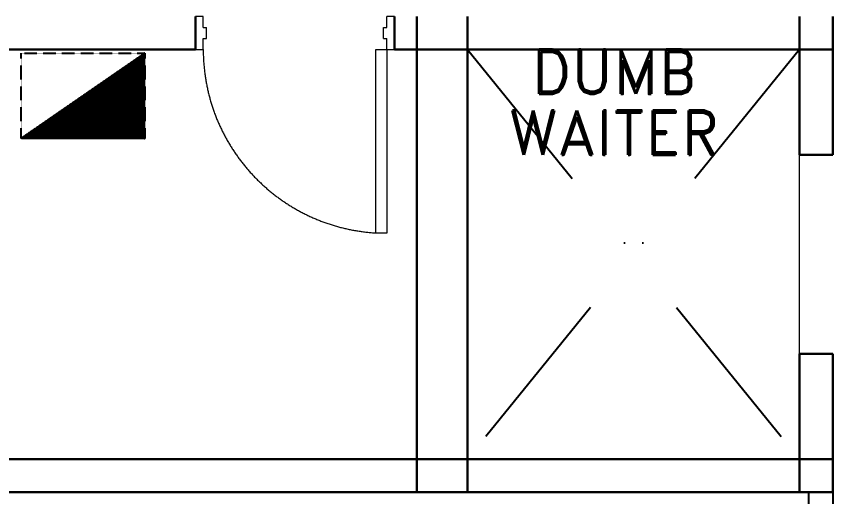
# Model space of a CAD drawing. Header units: inches. Extents: x 14 to 94880, y -4 to 65361.
# Drawn here: x 19525 to 23215, y 29603 to 31773 of the extents above; entities that cross this region are included whole.
import ezdxf
from ezdxf.enums import TextEntityAlignment as Align

# ---------------------------------------------------------------- set-up
doc = ezdxf.new("R2010")
doc.units = ezdxf.units.IN
doc.header["$MEASUREMENT"] = 0
for name, pattern in [('DASHDOT', [1, 0.5, -0.25, 0, -0.25]), ('DASHED', [19.05, 12.7, -6.35]), ('HIDDEN', [0.375, 0.25, -0.125])]:
    doc.linetypes.add(name, pattern=pattern)
for name, color, linetype, lineweight in [('DOOR', 8, 'Continuous', 20), ('LW', 8, 'Continuous', 20), ('t3', 8, 'Continuous', 25), ('wall', 8, 'Continuous', 30)]:
    doc.layers.add(name, color=color, linetype=linetype, lineweight=lineweight)
for name, color, linetype in [('ELECT', 6, 'Continuous'), ('GRID', 8, 'DASHDOT'), ('partition', 8, 'Continuous')]:
    doc.layers.add(name, color=color, linetype=linetype)
doc.styles.add('VERDANA1000', font='romand.shx', dxfattribs={"height": 1000})

# ---------------------------------------------------------------- blocks, each defined once
blk = doc.blocks.new('Dp900')
at = {"layer": 'DOOR', "color": 4}
for p, q in [((35, 150), (0, 150)), ((35, 150), (35, 100)), ((900, 150), (865, 150)), ((865, 150), (865, 100)), ((50, 100), (35, 100)), ((50, 100), (50, 50)), ((850, 100), (850, 50)), ((865, 100), (850, 100)), ((50, 50), (35, 50)), ((35, 50), (35, 0)), ((865, 50), (850, 50)), ((865, 50), (865, 0)), ((0, 0), (35, 0)), ((865, 0), (900, 0))]:
    blk.add_line(p, q, dxfattribs=at)
at = {"layer": 'DOOR', "color": 1}
for p, q in [((0, 150), (0, 0)), ((0, 150), (0, 0)), ((900, 150), (900, 0)), ((900, 150), (900, 0))]:
    blk.add_line(p, q, dxfattribs=at)
at = {"layer": 'DOOR'}
blk.add_lwpolyline([(35, 150), (35, 980), (85, 980), (85, 150)], close=True, dxfattribs=at)
at = {"layer": 'DOOR', "color": 9, "linetype": 'DASHED', "ltscale": 100}
blk.add_arc((35, 150), 830, 360, 86.5464, dxfattribs=at)
blk = doc.blocks.new('DB G')
at = {"layer": 'ELECT', "linetype": 'HIDDEN'}
h = blk.add_hatch(dxfattribs=at)
h.set_pattern_fill('ANSI31', color=3)
h.paths.add_polyline_path([(13841.4, 40815.3), (13841.4, 41200.3), (13282.8, 40815.3)])
at = {"layer": 'ELECT', "color": 7, "linetype": 'HIDDEN'}
blk.add_line((13841.4, 41200.3), (13282.8, 40815.3), dxfattribs=at)
blk.add_lwpolyline([(13282.8, 41200.3), (13841.4, 41200.3), (13841.4, 40815.3), (13282.8, 40815.3)], close=True, dxfattribs=at)

msp = doc.modelspace()

# ---------------------------------------------------------------- linework, layer by layer
at = {"layer": 'GRID', "linetype": 'DASHDOT', "ltscale": 1500}
for p, q in [((23065.2, 31623.4), (21565.2, 29773.4)), ((21565.2, 31623.4), (23065.2, 29773.4))]:
    msp.add_line(p, q, dxfattribs=at)
at = {"layer": 'LW'}
msp.add_line((23065.2, 30248.4), (23065.2, 31148.4), dxfattribs=at)
at = {"layer": 'partition'}
for p, q in [((23105.2, 29623.4), (23105.2, 28813.4)), ((23215.2, 29623.4), (23215.2, 28813.4))]:
    msp.add_line(p, q, dxfattribs=at)
at = {"layer": 'wall'}
for p, q in [((20335.2, 31623.4), (20335.2, 31773.4)), ((20335.2, 31623.4), (20335.2, 31773.4)), ((20335.2, 31623.4), (20335.2, 31773.4)), ((21235.2, 31623.4), (21235.2, 31773.4)), ((21235.2, 31623.4), (21235.2, 31773.4)), ((21335.2, 29623.4), (21335.2, 31773.4)), ((21565.2, 29623.4), (21565.2, 31773.4)), ((23065.2, 31148.4), (23065.2, 31773.4)), ((23215.2, 31148.4), (23215.2, 31773.4)), ((20335.2, 31623.4), (15565.2, 31623.4)), ((20335.2, 31623.4), (15565.2, 31623.4)), ((20335.2, 31623.4), (15565.2, 31623.4)), ((23215.2, 31623.4), (21235.2, 31623.4)), ((23085.2, 31148.4), (23065.2, 31148.4)), ((23195.2, 31148.4), (23085.2, 31148.4)), ((23195.2, 31148.4), (23215.2, 31148.4)), ((23065.2, 29623.4), (23065.2, 30248.4)), ((23085.2, 30248.4), (23065.2, 30248.4)), ((23195.2, 30248.4), (23085.2, 30248.4)), ((23195.2, 30248.4), (23215.2, 30248.4)), ((23215.2, 29623.4), (23215.2, 30248.4)), ((15790.2, 29773.4), (23215.2, 29773.4)), ((19215.2, 29623.4), (23215.2, 29623.4))]:
    msp.add_line(p, q, dxfattribs=at)

# ---------------------------------------------------------------- block references
at = {"color": 7, "linetype": 'HIDDEN'}
msp.add_blockref('DB G', (6264.1, -9593.5), dxfattribs=at)
at = {"layer": 'DOOR', "rotation": 180}
msp.add_blockref('Dp900', (21235.2, 31773.4), dxfattribs=at)

# ---------------------------------------------------------------- texts
at = {"layer": 't3', "style": 'VERDANA1000'}
for s, p in [('DUMB', (21854.1, 31622.9)), ('WAITER', (21750.3, 31348))]:
    msp.add_text(s, height=200, dxfattribs=at).set_placement(p, align=Align.TOP_LEFT)

doc.saveas('drawing.dxf')
